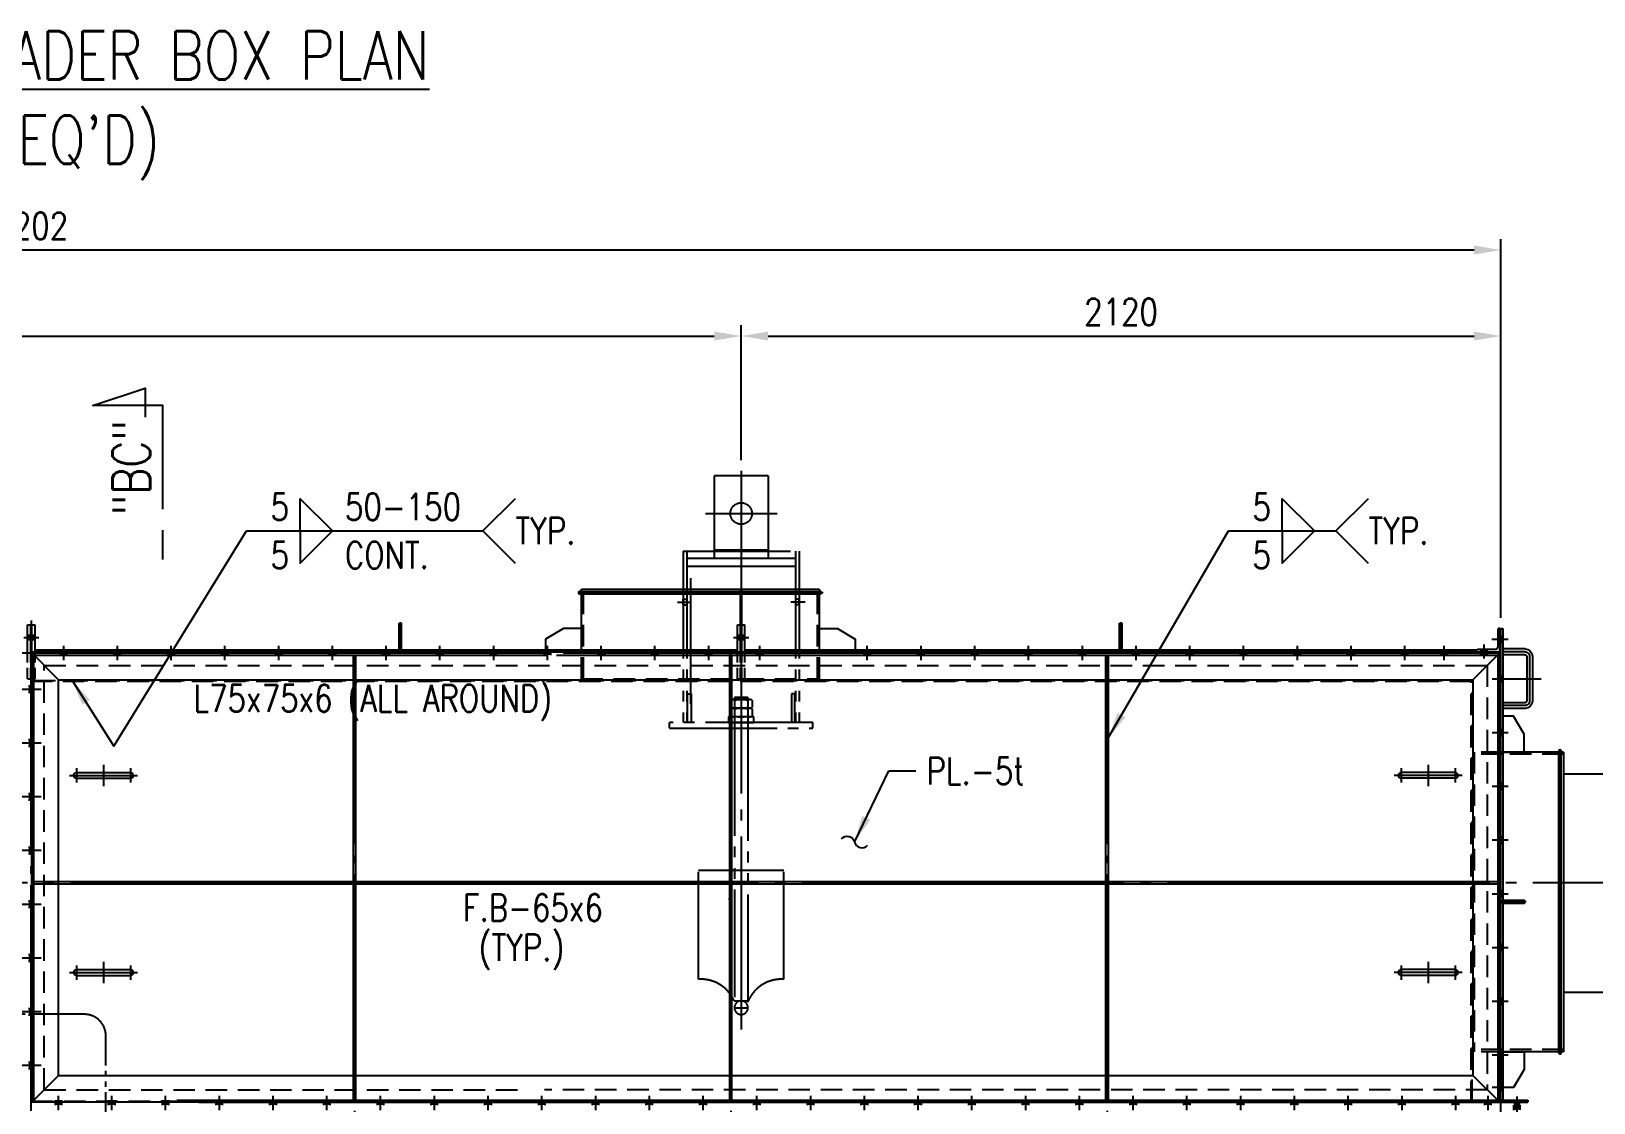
# Model space of a CAD drawing. Header units: millimetres. Extents: x 0 to 232280, y -26939 to 23794.
# Drawn here: x 10841 to 15201, y -11180 to -8190 of the extents above; entities that cross this region are included whole.
import ezdxf
from ezdxf.enums import TextEntityAlignment as Align

# ---------------------------------------------------------------- set-up
doc = ezdxf.new("R2010")
doc.units = ezdxf.units.MM
doc.header["$LTSCALE"] = 30
for name, pattern in [('CENTER', [50.8, 31.75, -6.35, 6.35, -6.35]), ('JNK-CENTER', [34, 30, -1.5, 1, -1.5]), ('JNK-HIDDEN', [3, 2, -1]), ('JNK-PHANTOM', [15, 10, -1, 1, -1, 1, -1]), ('PH2', [15, 10, -1, 1, -1, 1, -1]), ('PHA', [30, 20, -2, 2, -2, 2, -2])]:
    doc.linetypes.add(name, pattern=pattern)
for name, color, linetype in [('CEN-R', 1, 'JNK-CENTER'), ('CON-C', 4, 'Continuous'), ('CON-G', 3, 'Continuous'), ('CON-W', 7, 'Continuous'), ('det', 2, 'PH2'), ('Dim-W', 7, 'Continuous'), ('HID-Y', 2, 'JNK-HIDDEN'), ('PAN-W', 6, 'PHA'), ('PHA-M', 6, 'JNK-PHANTOM'), ('RET PL', 2, 'Continuous'), ('STL-OBJT', 7, 'Continuous'), ('TXT-Y', 2, 'Continuous'), ('TXTT-C', 4, 'Continuous')]:
    doc.layers.add(name, color=color, linetype=linetype)
doc.styles.add('SIMPLEX', font='simplex.shx', dxfattribs={"width": 0.8})
doc.dimstyles.new('DIM30', dxfattribs={"dimscale": 30, "dimtxt": 2.5, "dimasz": 2.5, "dimexe": 1, "dimexo": 1, "dimgap": 1, "dimtad": 1, "dimdec": 0, "dimdsep": 46, "dimtxsty": 'SIMPLEX', "dimcen": 0, "dimclrd": 7, "dimclre": 7, "dimclrt": 2, "dimadec": 1, "dimazin": 2, "dimtfac": 1, "dimtdec": 0, "dimtix": 1, "dimtmove": 2, "dimatfit": 0, "dimfxl": 1, "dimtolj": 1, "dimtzin": 0, "dimarcsym": 0})

# ---------------------------------------------------------------- blocks, each defined once
blk = doc.blocks.new('A$C114C44F1')
at = {"layer": 'CEN-R'}
for p, q in [((0, 95), (0, -95)), ((-20, 75), (20, 75)), ((-30, 0), (30, 0)), ((-20, -75), (20, -75))]:
    blk.add_line(p, q, dxfattribs=at)
at = {"layer": 'CON-G'}
for p, q in [((-8, 75), (-8, -75)), ((8, 75), (8, -75))]:
    blk.add_line(p, q, dxfattribs=at)
for centre, start, end in [((0, 75), 0, 180), ((0, -75), 180, 0)]:
    blk.add_arc(centre, 8, start, end, dxfattribs=at)
blk = doc.blocks.new('A$C7BB43524')
at = {"color": 1, "linetype": 'CENTER'}
blk.add_line((-100, 700.7), (100, 700.7), dxfattribs=at)
at = {"layer": 'PHA-M'}
for p, q in [((75, 805.7), (-75, 805.7)), ((-75, 805.7), (-75, 575.7)), ((75, 805.7), (75, 575.7)), ((-162, 595.7), (-162, 117.3)), ((-162, 595.7), (161.9, 595.7)), ((-151.6, 595.7), (-151.6, 117.3)), ((-151.6, 575.7), (151.6, 575.7)), ((-75, 599.7), (75, 599.7)), ((-75, 575.7), (75, 575.7)), ((151.6, 595.7), (151.6, 117.3)), ((161.9, 595.7), (161.9, 117.3)), ((-151.6, 553.7), (151.6, 553.7)), ((-178.1, 453.7, 684.9), (-138.7, 453.7, 684.9)), ((-162, 461.7, 684.9), (-151.6, 461.7, 684.9)), ((-162, 445.7), (-162, 461.7)), ((-162, 445.7, 684.9), (-151.6, 445.7, 684.9)), ((178.1, 453.7, 684.9), (138.7, 453.7, 684.9)), ((161.9, 461.7, 684.9), (151.6, 461.7, 684.9)), ((161.9, 445.7, 684.9), (151.6, 445.7, 684.9)), ((161.9, 445.7), (161.9, 461.7)), ((24.9, 181.3), (-24.9, 181.3)), ((19, 187.3), (-19, 187.3)), ((-19, 187.3), (-19, 181.3)), ((-19, 179.1), (-19, 159.6)), ((19, 187.3), (19, 181.3)), ((19, 179.1), (19, 159.6)), ((35, 133.3), (-35, 133.3)), ((-35, 133.3), (-35, 117.3)), ((24.9, 157.3), (-24.9, 157.3)), ((24.9, 157.3), (-24.9, 157.3)), ((24.9, 133.3), (-24.9, 133.3)), ((-19, 155.1), (-19, 135.6)), ((-19, 133.3), (-19, 101.3)), ((19, 155.1), (19, 135.6)), ((19, 133.3), (19, 101.3)), ((35, 117.3), (35, 133.3)), ((200, 117.3), (-200, 117.3)), ((-200, 101.3), (-200, 117.3)), ((-200, 101.3), (200, 101.3)), ((-35, 117.3), (35, 117.3)), ((-19, 101.3), (-19, -678.4)), ((19, 101.3), (19, 87.1)), ((200, 101.3), (200, 117.3)), ((19, 87.1), (19, -678.4)), ((-119, -599.2), (-119, -294.3)), ((-119, -294.3), (119, -294.3)), ((119, -599.2), (119, -294.3)), ((-35, -374.9), (-25, -374.9)), ((-30, -369.9), (-30, -379.9)), ((-20, -659.4), (20, -659.4)), ((-20, -678.4), (20, -678.4))]:
    blk.add_line(p, q, dxfattribs=at)
for points in [[(-150, 117.3), (-150, 197.3), (-140, 197.3), (-140, 117.3)], [(150, 117.3), (150, 197.3), (140, 197.3), (140, 117.3)]]:
    blk.add_lwpolyline(points, dxfattribs=at)
for points in [[(-31, 179.1, -0.372659), (-19, 179.1, -0.117627), (19, 179.1, -0.372659), (31, 179.1), (31, 159.6, -0.372659), (19, 159.6, -0.117627), (-19, 159.6, -0.372659), (-31, 159.6)], [(-31, 155.1, -0.372659), (-19, 155.1, -0.117627), (19, 155.1, -0.372659), (31, 155.1), (31, 135.6, -0.372659), (19, 135.6, -0.117627), (-19, 135.6, -0.372659), (-31, 135.6)]]:
    blk.add_lwpolyline(points, format="xyb", close=True, dxfattribs=at)
for centre, radius in [((0, 700.7), 30), ((-30, -374.9), 3)]:
    blk.add_circle(centre, radius, dxfattribs=at)
for centre, radius, start, end in [((-111.8, -699), 100, 23.3292, 94.1148), ((111.8, -699), 100, 85.8852, 156.6708), ((0, -678.4), 19, 0, 180), ((0, -678.4), 19, 180, 0)]:
    blk.add_arc(centre, radius, start, end, dxfattribs=at)
blk = doc.blocks.new('A$C6F3F602F')
at = {"layer": 'CEN-R'}
for p, q in [((-29, 0), (15, 0)), ((-29, 0), (15, 0)), ((-29, -150), (15, -150)), ((-29, -150), (15, -150)), ((-29, -300), (15, -300)), ((-29, -300), (15, -300)), ((-29, -450), (15, -450)), ((-29, -450), (15, -450)), ((-29, -600), (15, -600)), ((-29, -600), (15, -600)), ((-29, -750), (15, -750)), ((-29, -750), (15, -750)), ((-29, -900), (15, -900)), ((-29, -900), (15, -900)), ((-29, -1050), (15, -1050)), ((-29, -1050), (15, -1050)), ((-29, -1140), (15, -1140)), ((-29, -1140), (15, -1140))]:
    blk.add_line(p, q, dxfattribs=at)
at = {"layer": 'Dim-W'}
for points in [[(-14, 9), (-14, -9), (0, 9), (0, -9)], [(-14, -141), (-14, -159), (0, -141), (0, -159)], [(-14, -291), (-14, -309), (0, -291), (0, -309)], [(-14, -441), (-14, -459), (0, -441), (0, -459)], [(-14, -591), (-14, -609), (0, -591), (0, -609)], [(-14, -741), (-14, -759), (0, -741), (0, -759)], [(-14, -891), (-14, -909), (0, -891), (0, -909)], [(-14, -1041), (-14, -1059), (0, -1041), (0, -1059)], [(-14, -1131), (-14, -1149), (0, -1131), (0, -1149)]]:
    blk.add_solid(points, dxfattribs=at)
at = {"layer": 'HID-Y'}
for p, q in [((-14, 9), (-8, 9)), ((-5, 9), (0, 9)), ((-14, -9), (-8, -9)), ((-5, -9), (0, -9)), ((-14, -141), (-8, -141)), ((-14, -159), (-8, -159)), ((-5, -141), (0, -141)), ((-5, -159), (0, -159)), ((-14, -291), (-8, -291)), ((-5, -291), (0, -291)), ((-14, -309), (-8, -309)), ((-5, -309), (0, -309)), ((-14, -441), (-8, -441)), ((-14, -459), (-8, -459)), ((-5, -441), (0, -441)), ((-5, -459), (0, -459)), ((-14, -591), (-8, -591)), ((-14, -609), (-8, -609)), ((-5, -591), (0, -591)), ((-5, -609), (0, -609)), ((-14, -741), (-8, -741)), ((-5, -741), (0, -741)), ((-14, -759), (-8, -759)), ((-5, -759), (0, -759)), ((-14, -891), (-8, -891)), ((-14, -909), (-8, -909)), ((-5, -891), (0, -891)), ((-5, -909), (0, -909)), ((-14, -1041), (-8, -1041)), ((-5, -1041), (0, -1041)), ((-14, -1059), (-8, -1059)), ((-5, -1059), (0, -1059)), ((-14, -1131), (-8, -1131)), ((-5, -1131), (0, -1131)), ((-14, -1149), (-8, -1149)), ((-5, -1149), (0, -1149))]:
    blk.add_line(p, q, dxfattribs=at)
blk = doc.blocks.new('A$C5131672C')
at = {"layer": 'CEN-R', "ltscale": 0.7}
blk.add_line((55.5, 0), (0, 0), dxfattribs=at)
at = {"layer": 'Dim-W'}
for p, q in [((35.2, 9), (20.2, 9)), ((35.2, -9), (20.2, -9))]:
    blk.add_line(p, q, dxfattribs=at)
blk.add_solid([(20.2, 9), (35.2, 9), (20.2, -9), (35.2, -9)], dxfattribs=at)
blk = doc.blocks.new('A$C2E0A1381')
at = {"layer": 'CEN-R', "ltscale": 0.7}
blk.add_line((27.7, -120), (-27.7, -120), dxfattribs=at)
at = {"layer": 'Dim-W'}
for p, q in [((7.5, -111), (-7.5, -111)), ((7.5, -129), (-7.5, -129))]:
    blk.add_line(p, q, dxfattribs=at)
blk.add_solid([(-7.5, -111), (7.5, -111), (-7.5, -129), (7.5, -129)], dxfattribs=at)
for p in [(-27.7, -270), (-27.7, -420), (-27.7, -570), (-27.7, -720), (-27.7, -870), (-27.7, -1020), (-27.7, -1170)]:
    blk.add_blockref('A$C5131672C', p, dxfattribs=at)
blk = doc.blocks.new('A$C7D94799A')
at = {"layer": 'CON-W'}
h = blk.add_hatch(color=256, dxfattribs=at)
h.paths.add_polyline_path([(-1.5, 49), (-10.5, 49), (-10.5, 40), (-1.5, 40)])
h.paths.add_polyline_path([(10.5, 49), (1.5, 49), (1.5, 40), (10.5, 40)])
h.paths.add_polyline_path([(10.5, 40), (1.5, 40), (1.5, 31), (10.5, 31)])
h.paths.add_polyline_path([(-1.5, 40), (-7, 40), (-10.5, 40), (-10.5, 31), (-1.5, 31)])
at = {"layer": 'CEN-R'}
for p, q in [((0, 87.7), (0, -83.3)), ((-21, 40), (21, 40))]:
    blk.add_line(p, q, dxfattribs=at)
at = {"layer": 'CON-G'}
for p, q in [((-10.5, 75), (10.5, 75)), ((-10.5, 0), (-10.5, 75)), ((-1.5, 0), (-1.5, 75)), ((1.5, 0), (1.5, 75)), ((10.5, 0), (10.5, 75)), ((-1.5, -3), (-1.5, 0)), ((1.5, -3), (1.5, 0))]:
    blk.add_line(p, q, dxfattribs=at)
at = {"layer": 'HID-Y', "ltscale": 0.5}
for p, q in [((-10.5, -75), (-10.5, 0)), ((10.5, -75), (10.5, 0)), ((-1.5, -75), (-1.5, -3)), ((1.5, -75), (1.5, -3))]:
    blk.add_line(p, q, dxfattribs=at)
at = {"layer": 'HID-Y'}
blk.add_line((-10.5, -75), (10.5, -75), dxfattribs=at)
blk = doc.blocks.new('A$C22F44257')
at = {"layer": 'CEN-R'}
blk.add_line((0, 14), (0, -17.5), dxfattribs=at)
at = {"layer": 'HID-Y'}
for p, q in [((-9, 0), (-9, -6)), ((9, 0), (9, -6))]:
    blk.add_line(p, q, dxfattribs=at)
blk = doc.blocks.new('A$C1E9C7F7A')
at = {"layer": 'Dim-W'}
blk.add_solid([(-9, 31), (-9, 17), (9, 31), (9, 17)], dxfattribs=at)
at = {"layer": 'STL-OBJT', "rotation": 180}
for p in [(0, 25), (0, 17)]:
    blk.add_blockref('A$C22F44257', p, dxfattribs=at)
blk = doc.blocks.new('A$C35AE5442')
at = {"layer": 'CEN-R'}
for p in [(35, -33.2), (35, -37)]:
    blk.add_line(p, (35, 10.2), dxfattribs=at)
at = {"layer": 'Dim-W'}
blk.add_solid([(26, 0), (26, -26.6), (44, 0), (44, -28.2)], dxfattribs=at)
at = {"layer": 'HID-Y'}
for p, q in [((26, -6), (26, 0)), ((26, -27), (26, -14)), ((44, -6), (44, 0)), ((44, -28.6), (44, -14))]:
    blk.add_line(p, q, dxfattribs=at)
at = {"layer": 'Dim-W', "xscale": -1}
for p in [(116, -31), (206, -31), (356, -31), (506, -31), (656, -31), (806, -31), (956, -31), (1106, -31), (1256, -31), (1406, -31), (1556, -31), (1706, -31), (1856, -31), (2006, -31), (2156, -31), (2306, -31), (2456, -31), (2606, -31), (2756, -31), (2906, -31), (3056, -31), (3206, -31), (3356, -31), (3506, -31), (3656, -31), (3806, -31), (3956, -31), (4104.5, -31)]:
    blk.add_blockref('A$C1E9C7F7A', p, dxfattribs=at)
blk = doc.blocks.new('SECMARK2')
at = {"layer": 'CON-C'}
blk.add_line((0, 0), (-2.72, 0), dxfattribs=at)
blk.add_lwpolyline([(-4.67, 0), (-14.32, 0), (-14.32, 6.51), (-15.93, 1.64), (-13.23, 1.64)], dxfattribs=at)
at = {"layer": 'CON-C', "style": 'SIMPLEX', "width": 0.8}
blk.add_attdef('TAG', (-12.98, 1.18), '', height=3.5, dxfattribs=at)
blk = doc.blocks.new('*D578')
at = {"layer": 'DEFPOINTS', "color": 0, "transparency": 16777216}
for p in [(13842.5, -11172.7), (14938.6, -12162.7), (14938.6, -12162.7)]:
    blk.add_point(p, dxfattribs=at)
at = {"layer": 'Dim-W', "color": 7, "lineweight": -2, "transparency": 16777216}
for p, q in [((13842.5, -11202.7), (13842.5, -12192.7)), ((13917.5, -12162.7), (14863.6, -12162.7)), ((14938.6, -12192.7), (14938.6, -12192.7))]:
    blk.add_line(p, q, dxfattribs=at)
at = {"layer": 'Dim-W', "color": 7, "transparency": 16777216}
for points in [[(13917.5, -12150.2), (13917.5, -12175.2), (13842.5, -12162.7)], [(14863.6, -12150.2), (14863.6, -12175.2), (14938.6, -12162.7)]]:
    blk.add_solid(points, dxfattribs=at)
at = {"layer": 'Dim-W', "color": 2, "transparency": 16777216, "insert": (14390.6, -12095.2), "char_height": 75, "attachment_point": 5, "style": 'SIMPLEX'}
blk.add_mtext('\\A1;1096', dxfattribs=at)
blk = doc.blocks.new('*D582')
at = {"layer": 'DEFPOINTS', "color": 0, "transparency": 16777216}
for p in [(12792.5, -11172.7), (13842.5, -11232.7), (13842.5, -12162.7)]:
    blk.add_point(p, dxfattribs=at)
at = {"layer": 'Dim-W', "color": 7, "lineweight": -2, "transparency": 16777216}
for p, q in [((12792.5, -11202.7), (12792.5, -12192.7)), ((13842.5, -11262.7), (13842.5, -12192.7)), ((12867.5, -12162.7), (13767.5, -12162.7))]:
    blk.add_line(p, q, dxfattribs=at)
at = {"layer": 'Dim-W', "color": 7, "transparency": 16777216}
for points in [[(12867.5, -12150.2), (12867.5, -12175.2), (12792.5, -12162.7)], [(13767.5, -12150.2), (13767.5, -12175.2), (13842.5, -12162.7)]]:
    blk.add_solid(points, dxfattribs=at)
at = {"layer": 'Dim-W', "color": 2, "transparency": 16777216, "insert": (13317.5, -12095.2), "char_height": 75, "attachment_point": 5, "style": 'SIMPLEX'}
blk.add_mtext('\\A1;1050', dxfattribs=at)
blk = doc.blocks.new('*D685')
at = {"layer": 'DEFPOINTS', "color": 0, "transparency": 16777216}
for p in [(11742.5, -11172.7), (12792.5, -12162.7), (12792.5, -12162.7)]:
    blk.add_point(p, dxfattribs=at)
at = {"layer": 'Dim-W', "color": 7, "lineweight": -2, "transparency": 16777216}
for p, q in [((11742.5, -11202.7), (11742.5, -11601.7)), ((11742.5, -11804.3), (11742.5, -12192.7)), ((11817.5, -12162.7), (12717.5, -12162.7))]:
    blk.add_line(p, q, dxfattribs=at)
at = {"layer": 'Dim-W', "color": 7, "transparency": 16777216}
for points in [[(11817.5, -12150.2), (11817.5, -12175.2), (11742.5, -12162.7)], [(12717.5, -12150.2), (12717.5, -12175.2), (12792.5, -12162.7)]]:
    blk.add_solid(points, dxfattribs=at)
at = {"layer": 'Dim-W', "color": 2, "transparency": 16777216, "insert": (12267.5, -12095.2), "char_height": 75, "attachment_point": 5, "style": 'SIMPLEX'}
blk.add_mtext('\\A1;1050', dxfattribs=at)
blk = doc.blocks.new('*D686')
at = {"layer": 'DEFPOINTS', "color": 0, "transparency": 16777216}
for p in [(10842.1, -11178.7), (11742.5, -11172.7), (11742.5, -12162.7)]:
    blk.add_point(p, dxfattribs=at)
at = {"layer": 'Dim-W', "color": 7, "lineweight": -2, "transparency": 16777216}
for p, q in [((11742.5, -11202.7), (11742.5, -11601.7)), ((10842.1, -11208.7), (10842.1, -12192.7)), ((11742.5, -11804.3), (11742.5, -12192.7)), ((10917.1, -12162.7), (11667.5, -12162.7))]:
    blk.add_line(p, q, dxfattribs=at)
at = {"layer": 'Dim-W', "color": 7, "transparency": 16777216}
for points in [[(10917.1, -12150.2), (10917.1, -12175.2), (10842.1, -12162.7)], [(11667.5, -12150.2), (11667.5, -12175.2), (11742.5, -12162.7)]]:
    blk.add_solid(points, dxfattribs=at)
at = {"layer": 'Dim-W', "color": 2, "transparency": 16777216, "insert": (11292.3, -12095.2), "char_height": 75, "attachment_point": 5, "style": 'SIMPLEX'}
blk.add_mtext('\\A1;900.5', dxfattribs=at)
blk = doc.blocks.new('*D687')
at = {"layer": 'DEFPOINTS', "color": 0, "transparency": 16777216}
for p in [(6739.6, -8800.6), (6739.6, -9846.7), (14941.6, -9856.7)]:
    blk.add_point(p, dxfattribs=at)
at = {"layer": 'Dim-W', "color": 7, "lineweight": -2, "transparency": 16777216}
for p, q in [((6739.6, -9816.7), (6739.6, -8770.6)), ((14866.6, -8800.6), (6814.6, -8800.6)), ((14941.6, -9826.7), (14941.6, -8770.6))]:
    blk.add_line(p, q, dxfattribs=at)
at = {"layer": 'Dim-W', "color": 7, "transparency": 16777216}
for points in [[(6814.6, -8788.1), (6814.6, -8813.1), (6739.6, -8800.6)], [(14866.6, -8788.1), (14866.6, -8813.1), (14941.6, -8800.6)]]:
    blk.add_solid(points, dxfattribs=at)
at = {"layer": 'Dim-W', "color": 2, "transparency": 16777216, "insert": (10840.6, -8733.1), "char_height": 75, "attachment_point": 5, "style": 'SIMPLEX'}
blk.add_mtext('\\A1;8202', dxfattribs=at)
blk = doc.blocks.new('*D689')
at = {"layer": 'DEFPOINTS', "color": 0, "transparency": 16777216}
for p in [(14941.6, -9040.6), (12821.6, -9417.2), (14941.6, -9856.7)]:
    blk.add_point(p, dxfattribs=at)
at = {"layer": 'Dim-W', "color": 7, "lineweight": -2, "transparency": 16777216}
for p, q in [((12821.6, -9387.2), (12821.6, -9010.6)), ((14941.6, -9826.7), (14941.6, -9010.6)), ((12896.6, -9040.6), (14866.6, -9040.6))]:
    blk.add_line(p, q, dxfattribs=at)
at = {"layer": 'Dim-W', "color": 7, "transparency": 16777216}
for points in [[(12896.6, -9028.1), (12896.6, -9053.1), (12821.6, -9040.6)], [(14866.6, -9028.1), (14866.6, -9053.1), (14941.6, -9040.6)]]:
    blk.add_solid(points, dxfattribs=at)
at = {"layer": 'Dim-W', "color": 2, "transparency": 16777216, "insert": (13881.6, -8973.1), "char_height": 75, "attachment_point": 5, "style": 'SIMPLEX'}
blk.add_mtext('\\A1;2120', dxfattribs=at)
blk = doc.blocks.new('*D585')
at = {"layer": 'DEFPOINTS', "color": 0, "transparency": 16777216}
for p in [(12821.6, -9040.6), (12821.6, -9417.1), (8499.2, -9430.8)]:
    blk.add_point(p, dxfattribs=at)
at = {"layer": 'Dim-W', "color": 7, "lineweight": -2, "transparency": 16777216}
for p, q in [((8499.2, -9400.8), (8499.2, -9010.6)), ((12821.6, -9387.1), (12821.6, -9010.6)), ((8574.2, -9040.6), (12746.6, -9040.6))]:
    blk.add_line(p, q, dxfattribs=at)
at = {"layer": 'Dim-W', "color": 7, "transparency": 16777216}
for points in [[(8574.2, -9028.1), (8574.2, -9053.1), (8499.2, -9040.6)], [(12746.6, -9028.1), (12746.6, -9053.1), (12821.6, -9040.6)]]:
    blk.add_solid(points, dxfattribs=at)
at = {"layer": 'Dim-W', "color": 2, "transparency": 16777216, "insert": (10660.4, -8973.1), "char_height": 75, "attachment_point": 5, "style": 'SIMPLEX'}
blk.add_mtext('\\A1;4322.4', dxfattribs=at)
blk = doc.blocks.new('A$C1AD52F16')
at = {"layer": 'CEN-R'}
blk.add_line((0, 77.6), (0, -3.8), dxfattribs=at)
at = {"layer": 'CON-G'}
blk.add_lwpolyline([(-3, 75), (3, 75), (3, 0), (-3, 0)], close=True, dxfattribs=at)
blk = doc.blocks.new('A$C5646093A')
at = {"layer": 'CON-G'}
blk.add_blockref('A$C1AD52F16', (0, 0), dxfattribs=at)
blk = doc.blocks.new('A$C145174A3')
at = {"layer": 'PAN-W'}
for p, q in [((8555, 0), (8907.8, 0)), ((8555, -609.4), (8907.8, -609.4))]:
    blk.add_line(p, q, dxfattribs=at)
blk = doc.blocks.new('A$C3BC024E6')
at = {"layer": 'CEN-R'}
for p, q in [((-75, 62.5), (-75, -62.5)), ((-62.5, 75), (0, 75)), ((0, 0), (-107.2, 0)), ((-62.5, -75), (0, -75))]:
    blk.add_line(p, q, dxfattribs=at)
for centre, start, end in [((-62.5, 62.5), 90, 180), ((-62.5, -62.5), 180, 270)]:
    blk.add_arc(centre, 12.5, start, end, dxfattribs=at)
at = {"layer": 'CON-G'}
for p, q in [((-83, 62.5), (-83, -62.5)), ((-67, 62.5), (-67, -62.5)), ((-62.5, 83), (0, 83)), ((-62.5, 67), (0, 67)), ((-62.5, -67), (0, -67)), ((-62.5, -83), (0, -83))]:
    blk.add_line(p, q, dxfattribs=at)
for centre, radius, start, end in [((-62.5, 62.5), 20.5, 90, 180), ((-62.5, 62.5), 4.5, 90, 180), ((-62.5, -62.5), 20.5, 180, 270), ((-62.5, -62.5), 4.5, 180, 270)]:
    blk.add_arc(centre, radius, start, end, dxfattribs=at)

msp = doc.modelspace()

# ---------------------------------------------------------------- hatches: boundary and pattern name
at = {"layer": 'CON-W'}
h = msp.add_hatch(color=256, dxfattribs=at)
h.paths.add_polyline_path([(12820.09, -9872.74), (12811.09, -9872.74), (12811.09, -9881.74), (12820.09, -9881.74)])
h.paths.add_polyline_path([(12832.09, -9872.74), (12823.09, -9872.74), (12823.09, -9881.74), (12832.09, -9881.74)])
h.paths.add_polyline_path([(12832.09, -9881.74), (12823.09, -9881.74), (12823.09, -9890.74), (12832.09, -9890.74)])
h.paths.add_polyline_path([(12820.09, -9881.74), (12814.55, -9881.74), (12811.09, -9881.74), (12811.09, -9890.74), (12820.09, -9890.74)])
h = msp.add_hatch(color=256, dxfattribs=at)
h.paths.add_polyline_path([(14938.59, -9877.74), (14932.59, -9877.74), (14932.59, -9886.74), (14938.59, -9886.74)])
h.paths.add_polyline_path([(14946.59, -9877.74), (14941.59, -9877.74), (14941.59, -9886.74), (14946.59, -9886.74)])
h.paths.add_polyline_path([(14946.59, -9886.74), (14941.59, -9886.74), (14941.59, -9895.74), (14946.59, -9895.74)])
h.paths.add_polyline_path([(14938.59, -9886.74), (14932.59, -9886.74), (14932.59, -9895.74), (14938.59, -9895.74)])

# ---------------------------------------------------------------- linework, layer by layer
for points in [[(11591.01, -9584.6), (11591.01, -9494.6), (11681.01, -9584.6)], [(14331.02, -9584.6), (14331.02, -9494.6), (14421.02, -9584.6)], [(11591.01, -9584.6), (11591.01, -9674.6), (11681.01, -9584.6)], [(14331.02, -9584.6), (14331.02, -9674.6), (14421.02, -9584.6)]]:
    msp.add_lwpolyline(points)
at = {"layer": 'CEN-R'}
for p, q in [((12821.59, -9417.13), (12821.59, -10066.74)), ((12821.59, -9417.13), (12821.59, -10976.21)), ((12680.59, -9716.65), (12680.59, -10066.74)), ((13050.17, -9756.74), (12366.1, -9756.74)), ((12370.59, -9751.74), (12370.59, -9761.74)), ((13043.09, -9751.74), (13043.09, -9761.74)), ((12800.59, -9881.74), (12842.59, -9881.74)), ((14916.59, -9886.74), (14960.59, -9886.74)), ((14917.59, -9886.74), (14961.59, -9886.74)), ((14893.59, -9901.77), (14893.59, -9940.86)), ((15111.59, -10198.76), (15101.59, -10198.76)), ((15106.59, -10193.76), (15106.59, -11046.6)), ((15930.46, -10566.76), (6078.78, -10566.76)), ((14917.59, -10596.74), (14961.59, -10596.74)), ((14917.59, -10596.74), (14961.59, -10596.74)), ((15012.3, -10619.76), (14936.3, -10619.76)), ((14917.59, -11046.74), (14961.59, -11046.74)), ((14917.59, -11046.74), (14961.59, -11046.74)), ((15111.59, -11040.76), (15101.59, -11040.76)), ((14917.59, -11136.74), (14961.59, -11136.74)), ((14917.59, -11136.74), (14961.59, -11136.74)), ((14941.59, -11209.76), (14941.59, -11162.55)), ((14986.59, -11205.93), (14986.59, -11162.55)), ((14986.59, -11209.76), (14986.59, -11162.55))]:
    msp.add_line(p, q, dxfattribs=at)
at = {"layer": 'CEN-R', "ltscale": 0.7}
for p, q in [((10840.59, -11202.83), (10840.59, -9896.74)), ((11742.54, -11172.74), (11742.54, -9930.74)), ((12792.14, -11172.74), (12792.14, -9930.74)), ((13842.54, -11172.74), (13842.54, -9930.74))]:
    msp.add_line(p, q, dxfattribs=at)
at = {"layer": 'CON-G'}
for p, q in [((12370.59, -9753.74), (13043.09, -9753.74)), ((12370.59, -9759.74), (13043.09, -9759.74)), ((12375.59, -9916.74), (12375.59, -9746.74)), ((12375.59, -9746.74), (12820.09, -9746.74)), ((12820.09, -9921.74), (12820.09, -9746.74)), ((12823.09, -9746.74), (13040.09, -9746.74)), ((12823.09, -9921.74), (12823.09, -9746.74)), ((13040.09, -9916.74), (13040.09, -9746.74)), ((13040.09, -9753.74), (13040.09, -9746.74)), ((12811.09, -9921.74), (12811.09, -9846.74)), ((12811.09, -9846.74), (12821.59, -9846.74)), ((12821.59, -9846.74), (12832.09, -9846.74)), ((12832.09, -9921.74), (12832.09, -9846.74)), ((14941.59, -11172.74), (14941.59, -9856.74)), ((14941.59, -9856.74), (14946.59, -9856.74)), ((14946.59, -9856.74), (14946.59, -11172.74)), ((6742.59, -9924.74), (12284.49, -9924.74)), ((10842.09, -9921.74), (11630.89, -9921.74)), ((10842.09, -11178.74), (10842.09, -9924.74)), ((10842.09, -9924.74), (10917.09, -9999.74)), ((10848.09, -9930.74), (12278.49, -9930.74)), ((10848.09, -11172.74), (10848.09, -9930.74)), ((11621.89, -9916.74), (10851.09, -9916.74)), ((12811.09, -9916.74), (11612.18, -9916.74)), ((11625.05, -9921.74), (14836.23, -9921.74)), ((12306.18, -9930.74), (14932.59, -9930.74)), ((12324.56, -9924.74), (14938.59, -9924.74)), ((12693.09, -9921.74), (14873.59, -9921.74)), ((14873.59, -9916.74), (12832.09, -9916.74)), ((14863.59, -9999.74), (14938.59, -9924.74)), ((14873.59, -9916.74), (14873.59, -9921.74)), ((14932.59, -9930.74), (14932.59, -11172.74)), ((14938.59, -9924.74), (14938.59, -11178.74)), ((10917.09, -9999.74), (12380.8, -9999.74)), ((10917.09, -11103.74), (10917.09, -9999.74)), ((12335.44, -9999.74), (14863.59, -9999.74)), ((14863.59, -9999.74), (14863.59, -11103.74)), ((15116.59, -10201.76), (14946.59, -10201.76)), ((15103.59, -11040.76), (15103.59, -10198.76)), ((15109.59, -11040.76), (15109.59, -10198.76)), ((15116.59, -10201.76), (15116.59, -11037.76)), ((11739.54, -10563.76), (10848.09, -10563.76)), ((10848.09, -10569.76), (11739.54, -10569.76)), ((12789.14, -10563.76), (11745.54, -10563.76)), ((11745.54, -10563.76), (12244.09, -10563.76)), ((12244.09, -10569.76), (11745.54, -10569.76)), ((11745.54, -10569.76), (12789.14, -10569.76)), ((13839.54, -10563.76), (12795.14, -10563.76)), ((12795.14, -10569.76), (13839.54, -10569.76)), ((14932.59, -10563.76), (13845.54, -10563.76)), ((13845.54, -10569.76), (14932.59, -10569.76)), ((14976.59, -10615.26), (14976.59, -10624.26)), ((15116.59, -11037.76), (14946.59, -11037.76)), ((15116.59, -11037.76), (15109.59, -11037.76)), ((10842.09, -11178.74), (10917.09, -11103.74)), ((10917.09, -11103.74), (12410.04, -11103.74)), ((12313.09, -11103.74), (14863.59, -11103.74)), ((14863.59, -11103.74), (14938.59, -11178.74)), ((14938.59, -11178.74), (10842.09, -11178.74)), ((11247.19, -11172.74), (12229.09, -11172.74)), ((11308.09, -11178.74), (12235.09, -11178.74)), ((12212.6, -11178.74), (14938.59, -11178.74)), ((12218.6, -11172.74), (14932.59, -11172.74)), ((14946.59, -11172.74), (14938.59, -11172.74)), ((14938.59, -11172.74), (15016.59, -11172.74)), ((14938.59, -11178.74), (15016.59, -11178.74)), ((14941.59, -11172.74), (14941.59, -11178.74)), ((15016.59, -11172.74), (15016.59, -11178.74))]:
    msp.add_line(p, q, dxfattribs=at)
at = {"layer": 'CON-G', "flags": 128}
for points in [[(12375.59, -9856.74), (12325.59, -9856.74), (12275.59, -9886.74), (12275.59, -9916.74), (12375.59, -9916.74), (12375.59, -9856.74)], [(13040.09, -9856.74), (13090.09, -9856.74), (13140.09, -9886.74), (13140.09, -9916.74), (13040.09, -9916.74), (13040.09, -9856.74)], [(15006.59, -10201.76), (15006.59, -10151.76), (14976.59, -10101.76), (14946.59, -10101.76), (14946.59, -10201.76), (15006.59, -10201.76)], [(15006.59, -11037.76), (15006.59, -11087.76), (14976.59, -11137.76), (14946.59, -11137.76), (14946.59, -11037.76), (15006.59, -11037.76)]]:
    msp.add_lwpolyline(points, dxfattribs=at)
at = {"layer": 'CON-G'}
msp.add_lwpolyline([(14938.59, -9921.74), (14938.59, -9856.74), (14936.59, -9856.74, 0.4142136), (14932.59, -9860.74), (14932.59, -9907.24, -0.4142136), (14924.09, -9915.74), (14877.59, -9915.74, 0.4142136), (14873.59, -9919.74), (14873.59, -9921.74)], format="xyb", close=True, dxfattribs=at)
for points in [[(11745.54, -11172.74), (11739.54, -11172.74), (11739.54, -9930.74), (11745.54, -9930.74)], [(12789.14, -11172.74), (12795.14, -11172.74), (12795.14, -9930.74), (12789.14, -9930.74)], [(13845.54, -11172.74), (13839.54, -11172.74), (13839.54, -9930.74), (13845.54, -9930.74)], [(14946.59, -10615.26), (15006.59, -10615.26), (15006.59, -10624.26), (14946.59, -10624.26)]]:
    msp.add_lwpolyline(points, close=True, dxfattribs=at)
for centre, start, end in [((12370.59, -9756.74), 90, 270), ((13043.09, -9756.74), 270, 90), ((15106.59, -10198.76), 0, 180), ((15106.59, -11040.76), 180, 0)]:
    msp.add_arc(centre, 3, start, end, dxfattribs=at)
at = {"layer": 'CON-W'}
for p, q in [((11071.09, -10184.81), (11441.01, -9584.6)), ((11441.01, -9584.6), (12101.01, -9584.6)), ((14181.02, -9584.6), (14481.02, -9584.6)), ((13233.87, -10254.17), (13308.87, -10254.17))]:
    msp.add_line(p, q, dxfattribs=at)
for points in [[(12191.01, -9494.6), (12101.01, -9584.6), (12191.01, -9674.6)], [(14571.02, -9494.6), (14481.02, -9584.6), (14571.02, -9674.6)]]:
    msp.add_lwpolyline(points, dxfattribs=at)
msp.add_lwpolyline([(13101.57, -10443.93, -0.6096663), (13138.01, -10452.79, 0.6096663), (13174.45, -10461.64)], format="xyb", dxfattribs=at)
at = {"layer": 'det', "ltscale": 0.5}
msp.add_lwpolyline([(10690.06, -11361.09), (10988.83, -11361.09, 0.4142136), (11048.83, -11301.09), (11048.83, -10993.34, 0.4142136), (10988.83, -10933.34), (10690.06, -10933.34, 0.4142136), (10630.06, -10993.34), (10630.06, -11301.09, 0.4142136)], format="xyb", close=True, dxfattribs=at)
at = {"layer": 'Dim-W'}
for points in [[(14884.59, -9915.74), (14884.59, -9930.74), (14902.59, -9915.74), (14902.59, -9930.74)], [(14932.59, -11037.74), (14932.59, -11055.74), (14946.59, -11037.74), (14946.59, -11055.74)], [(14932.59, -11127.74), (14932.59, -11145.74), (14946.59, -11127.74), (14946.59, -11145.74)]]:
    msp.add_solid(points, dxfattribs=at)
at = {"layer": 'HID-Y'}
for p, q in [((12381.59, -9996.74), (12381.59, -9746.74)), ((13034.09, -9996.74), (13034.09, -9746.74)), ((14932.59, -9877.74), (14938.59, -9877.74)), ((14932.59, -9895.74), (14938.59, -9895.74)), ((14941.59, -9877.74), (14946.59, -9877.74)), ((14941.59, -9895.74), (14946.59, -9895.74)), ((12375.59, -9996.74), (12375.59, -9916.74)), ((13040.09, -9996.74), (13040.09, -9916.74)), ((14884.59, -9915.74), (14884.59, -9930.74)), ((14902.59, -9915.74), (14902.59, -9930.74)), ((10877.09, -9959.74), (12305.09, -9959.74)), ((10877.09, -11143.74), (10877.09, -9959.74)), ((12322.49, -9959.74), (14903.59, -9959.74)), ((14903.59, -9959.74), (14903.59, -11143.74)), ((12375.59, -9996.74), (13040.09, -9996.74)), ((12811.09, -9996.74), (12820.09, -9996.74)), ((12823.09, -9996.74), (12832.09, -9996.74)), ((14946.59, -10201.76), (14866.59, -10201.76)), ((14866.59, -10201.76), (14866.59, -11037.76)), ((15109.59, -10201.76), (15103.59, -10201.76)), ((14946.59, -10207.76), (14866.59, -10207.76)), ((15116.59, -10207.76), (14946.59, -10207.76)), ((14946.59, -11031.76), (14866.59, -11031.76)), ((14946.59, -11037.76), (14866.59, -11037.76)), ((14932.59, -11037.74), (14938.59, -11037.74)), ((14932.59, -11055.74), (14938.59, -11055.74)), ((14941.59, -11037.74), (14946.59, -11037.74)), ((14941.59, -11055.74), (14946.59, -11055.74)), ((15116.59, -11031.76), (14946.59, -11031.76)), ((15109.59, -11037.76), (15103.59, -11037.76)), ((10877.09, -11143.74), (12200.09, -11143.74)), ((14903.59, -11143.74), (12273.09, -11143.74)), ((14932.59, -11127.74), (14938.59, -11127.74)), ((14932.59, -11145.74), (14938.59, -11145.74)), ((14941.59, -11127.74), (14946.59, -11127.74)), ((14941.59, -11145.74), (14946.59, -11145.74)), ((14977.59, -11178.74), (14977.59, -11172.74)), ((14995.59, -11178.74), (14995.59, -11172.74))]:
    msp.add_line(p, q, dxfattribs=at)
at = {"layer": 'HID-Y', "ltscale": 0.5}
for p, q in [((12811.09, -9996.74), (12811.09, -9921.74)), ((12820.09, -9996.74), (12820.09, -9921.74)), ((12823.09, -9996.74), (12823.09, -9921.74)), ((12832.09, -9996.74), (12832.09, -9921.74))]:
    msp.add_line(p, q, dxfattribs=at)
at = {"layer": 'HID-Y'}
for centre, start, end in [((12370.59, -9756.74), 270, 90), ((13043.09, -9756.74), 90, 270), ((15106.59, -10198.76), 180, 0), ((15106.59, -11040.76), 0, 180)]:
    msp.add_arc(centre, 3, start, end, dxfattribs=at)
at = {"layer": 'RET PL', "color": 6, "linetype": 'JNK-HIDDEN'}
for p, q in [((10845.09, -11178.74), (10845.09, -10004.74)), ((14858.59, -10004.74), (10845.09, -10004.74)), ((10848.09, -10001.74), (14858.59, -10001.74)), ((12275.84, -10004.74), (12275.84, -10004.74)), ((14858.59, -10001.74), (14858.59, -10004.74)), ((14858.59, -11178.74), (14858.59, -10001.74)), ((14858.59, -10004.74), (14861.59, -10004.74)), ((14861.59, -11175.74), (14861.59, -10004.74)), ((10842.09, -11175.74), (12235.09, -11175.74)), ((12232.09, -11178.74), (10845.09, -11178.74)), ((12212.6, -11175.74), (14861.59, -11175.74))]:
    msp.add_line(p, q, dxfattribs=at)

# ---------------------------------------------------------------- block references
at = {"layer": 'CON-G', "xscale": -1}
msp.add_blockref('A$C3BC024E6', (14946.59, -9996.76), dxfattribs=at)
at = {"layer": 'CON-G', "xscale": -1, "rotation": 90}
for p in [(11042.09, -10266.76), (11042.09, -10816.76)]:
    msp.add_blockref('A$C114C44F1', p, dxfattribs=at)
at = {"layer": 'CON-G', "rotation": 270}
for p in [(14738.59, -10266.76), (14738.59, -10816.76)]:
    msp.add_blockref('A$C114C44F1', p, dxfattribs=at)
at = {"layer": 'Dim-W'}
ref = msp.add_blockref('SECMARK2', (11208.03, -9663.74), dxfattribs=dict(at, xscale=-30, yscale=30, zscale=30, rotation=90))
ref.add_attrib('TAG', '"BC"', (11172.28, -9541.07), dxfattribs={"layer": 'CON-C', "height": 105, "rotation": 90, "style": 'SIMPLEX', "width": 0.8})
for name, p in [('A$C7BB43524', (12821.59, -10236.56)), ('A$C7D94799A', (10840.59, -9921.74)), ('A$C5646093A', (11870.09, -9916.74)), ('A$C5646093A', (13880.59, -9916.74)), ('A$C1E9C7F7A', (10931.09, -9947.72)), ('A$C1E9C7F7A', (11081.09, -9947.72)), ('A$C1E9C7F7A', (11231.09, -9947.72)), ('A$C1E9C7F7A', (11381.09, -9947.72)), ('A$C1E9C7F7A', (11531.09, -9947.72)), ('A$C1E9C7F7A', (11681.09, -9947.72)), ('A$C1E9C7F7A', (11831.09, -9947.72)), ('A$C1E9C7F7A', (11981.09, -9947.72)), ('A$C1E9C7F7A', (12131.09, -9947.72)), ('A$C1E9C7F7A', (12281.09, -9947.72)), ('A$C1E9C7F7A', (12431.09, -9947.72)), ('A$C1E9C7F7A', (12581.09, -9947.72)), ('A$C1E9C7F7A', (12731.09, -9947.72)), ('A$C1E9C7F7A', (12873.59, -9947.72)), ('A$C1E9C7F7A', (13173.59, -9947.72)), ('A$C1E9C7F7A', (13323.59, -9947.72)), ('A$C1E9C7F7A', (13473.59, -9947.72)), ('A$C1E9C7F7A', (13623.59, -9947.72)), ('A$C1E9C7F7A', (13773.59, -9947.72)), ('A$C1E9C7F7A', (13923.59, -9947.72)), ('A$C1E9C7F7A', (14073.59, -9947.72)), ('A$C1E9C7F7A', (14223.59, -9947.72)), ('A$C1E9C7F7A', (14373.59, -9947.72)), ('A$C1E9C7F7A', (14523.59, -9947.72)), ('A$C1E9C7F7A', (14673.59, -9947.72)), ('A$C1E9C7F7A', (14783.59, -9947.72)), ('A$C2E0A1381', (10840.59, -9906.72)), ('A$C6F3F602F', (14946.59, -9996.74)), ('A$C145174A3', (6561.59, -10262.06))]:
    msp.add_blockref(name, p, dxfattribs=at)
at = {"layer": 'Dim-W', "xscale": -1}
msp.add_blockref('A$C35AE5442', (15021.59, -11172.74), dxfattribs=at)

# ---------------------------------------------------------------- texts
at = {"layer": 'CON-W', "color": 2, "style": 'SIMPLEX', "width": 0.8}
for s, p in [('5', (11508.51, -9554.6)), ('50-150', (11716, -9554.6)), ('5', (14248.52, -9554.6)), ('5', (11508.51, -9689.6)), ('CONT.', (11716, -9689.6)), ('5', (14248.52, -9689.6))]:
    msp.add_text(s, height=75, dxfattribs=at).set_placement(p)
at = {"layer": 'TXT-Y', "style": 'SIMPLEX', "width": 0.8}
for p in [(12191.87, -9584), (14571.89, -9584)]:
    msp.add_text('TYP.', height=75, dxfattribs=at).set_placement(p, align=Align.MIDDLE_LEFT)
at = {"layer": 'TXT-Y', "color": 2, "style": 'SIMPLEX', "width": 0.8}
msp.add_text('L75x75x6 (ALL AROUND)', height=75, dxfattribs=at).set_placement((11293.31, -10089.31))
at = {"layer": 'TXT-Y', "style": 'SIMPLEX', "width": 0.8}
msp.add_text('PL.-5t', height=75, dxfattribs=at).set_placement((13338.87, -10291.67))
at = {"layer": 'TXT-Y', "color": 2, "style": 'SIMPLEX', "width": 0.8}
for s, p in [('F.B-65x6', (12240.39, -10673.27)), ('(TYP.)', (12208.53, -10784.34))]:
    msp.add_text(s, height=75, dxfattribs=at).set_placement(p, align=Align.CENTER)
at = {"layer": 'TXTT-C', "style": 'SIMPLEX', "width": 0.8}
for s, p in [('%%U    MAINIFOLD HEADER BOX PLAN', (10709.64, -8324.97)), ("(1SET REQ'D)", (10709.64, -8560.1))]:
    msp.add_text(s, height=135, dxfattribs=at).set_placement(p, align=Align.CENTER)

# ---------------------------------------------------------------- dimensions: what is measured, and where the dimension line sits
at = {"layer": 'Dim-W'}
dim = msp.add_linear_dim(base=(6739.59, -8800.58), p1=(14941.59, -9856.74), p2=(6739.59, -9846.74), angle=180, dimstyle='DIM30', dxfattribs=at)
dim.commit()
dim.dimension.update_dxf_attribs({"geometry": '*D687', "text_midpoint": (10840.59, -8733.08)})
for base, p1, p2, picture, middle in [((12821.59, -9040.58), (8499.19, -9430.83), (12821.59, -9417.13), '*D585', (10660.39, -8973.08)), ((11742.53762, -12162.74177), (10842.08761, -11178.74177), (11742.53762, -11172.74177), '*D686', (11292.31262, -12095.24177))]:
    dim = msp.add_linear_dim(base=base, p1=p1, p2=p2, dimstyle='DIM30', override={"dimdec": 1}, dxfattribs=at)
    dim.commit()
    dim.dimension.update_dxf_attribs({"geometry": picture, "text_midpoint": middle})
for base, p1, p2, picture, middle in [((14941.59, -9040.58), (12821.59, -9417.22), (14941.59, -9856.74), '*D689', (13881.59, -8973.08)), ((12792.54, -12162.74), (11742.54, -11172.74), (12792.54, -12162.74), '*D685', (12267.54, -12095.24)), ((13842.54, -12162.74), (12792.54, -11172.74), (13842.54, -11232.74), '*D582', (13317.54, -12095.24)), ((14938.59, -12162.74), (13842.54, -11172.74), (14938.59, -12162.74), '*D578', (14390.56, -12095.24))]:
    dim = msp.add_linear_dim(base=base, p1=p1, p2=p2, dimstyle='DIM30', dxfattribs=at)
    dim.commit()
    dim.dimension.update_dxf_attribs({"geometry": picture, "text_midpoint": middle})

# ---------------------------------------------------------------- leaders
at = {"layer": 'CON-W'}
for points in [[(13845.14, -10163.37), (14181.02, -9584.6)], [(10953.38, -9999.74), (11071.09, -10184.81)]]:
    msp.add_leader(points, dimstyle='DIM30', override={"dimgap": 1, "dimtad": 0}, dxfattribs=at)
msp.add_leader([(13138.01, -10452.79), (13233.87, -10254.17)], dimstyle='DIM30', dxfattribs=at)

doc.saveas('drawing.dxf')
